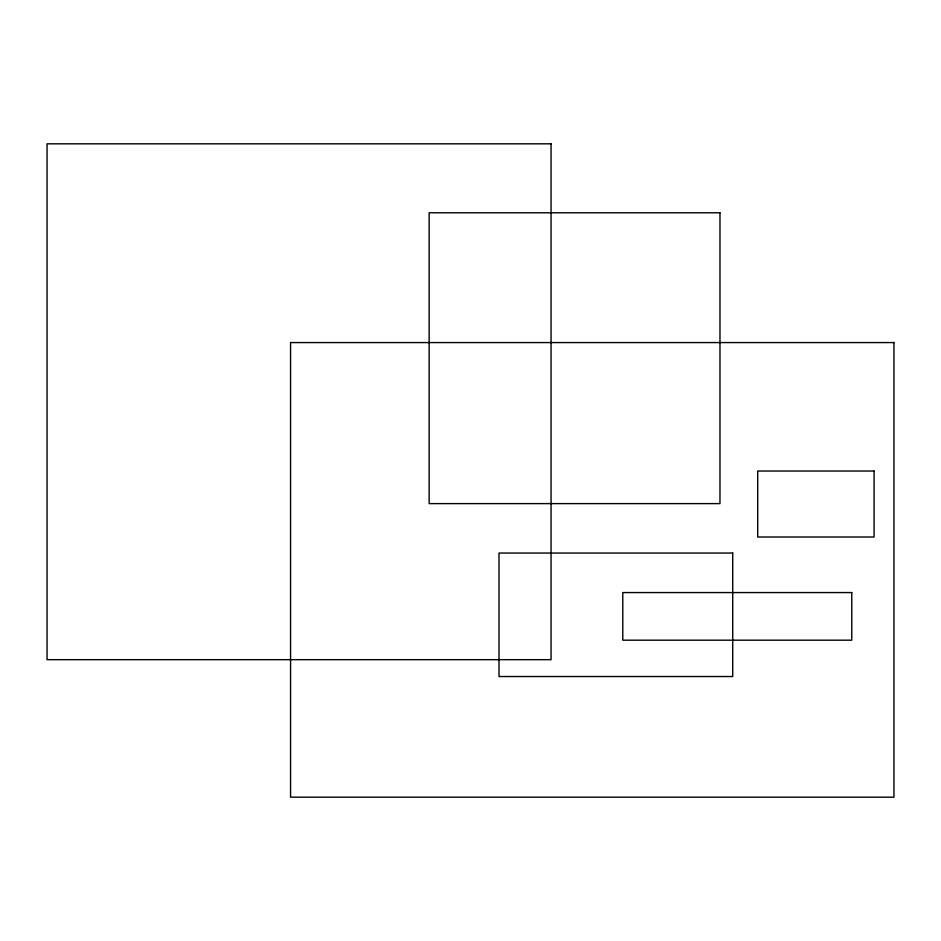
<?xml version="1.0" encoding="UTF-8"?>
<svg xmlns="http://www.w3.org/2000/svg" width="941" height="941" viewBox="0 0 941 941"><rect width="100%" height="100%" fill="white"/><g stroke="black" fill="none" stroke-linecap="round" stroke-linejoin="round"><path stroke-width="1.41" d="M551.05 143.82L47.05 143.82L47.05 659.676L551.05 659.676L551.05 143.82M719.971 212.784L429.143 212.784L429.143 503.611L719.971 503.611L719.971 212.784M893.95 342.571L290.569 342.571L290.569 797.18L893.95 797.18L893.95 342.571M874.071 471.029L757.705 471.029L757.705 537.017L874.071 537.017L874.071 471.029M732.721 553.049L499.001 553.049L499.001 676.532L732.721 676.532L732.721 553.049M851.77 592.571L622.789 592.571L622.789 640.186L851.77 640.186L851.77 592.571"/></g></svg>
